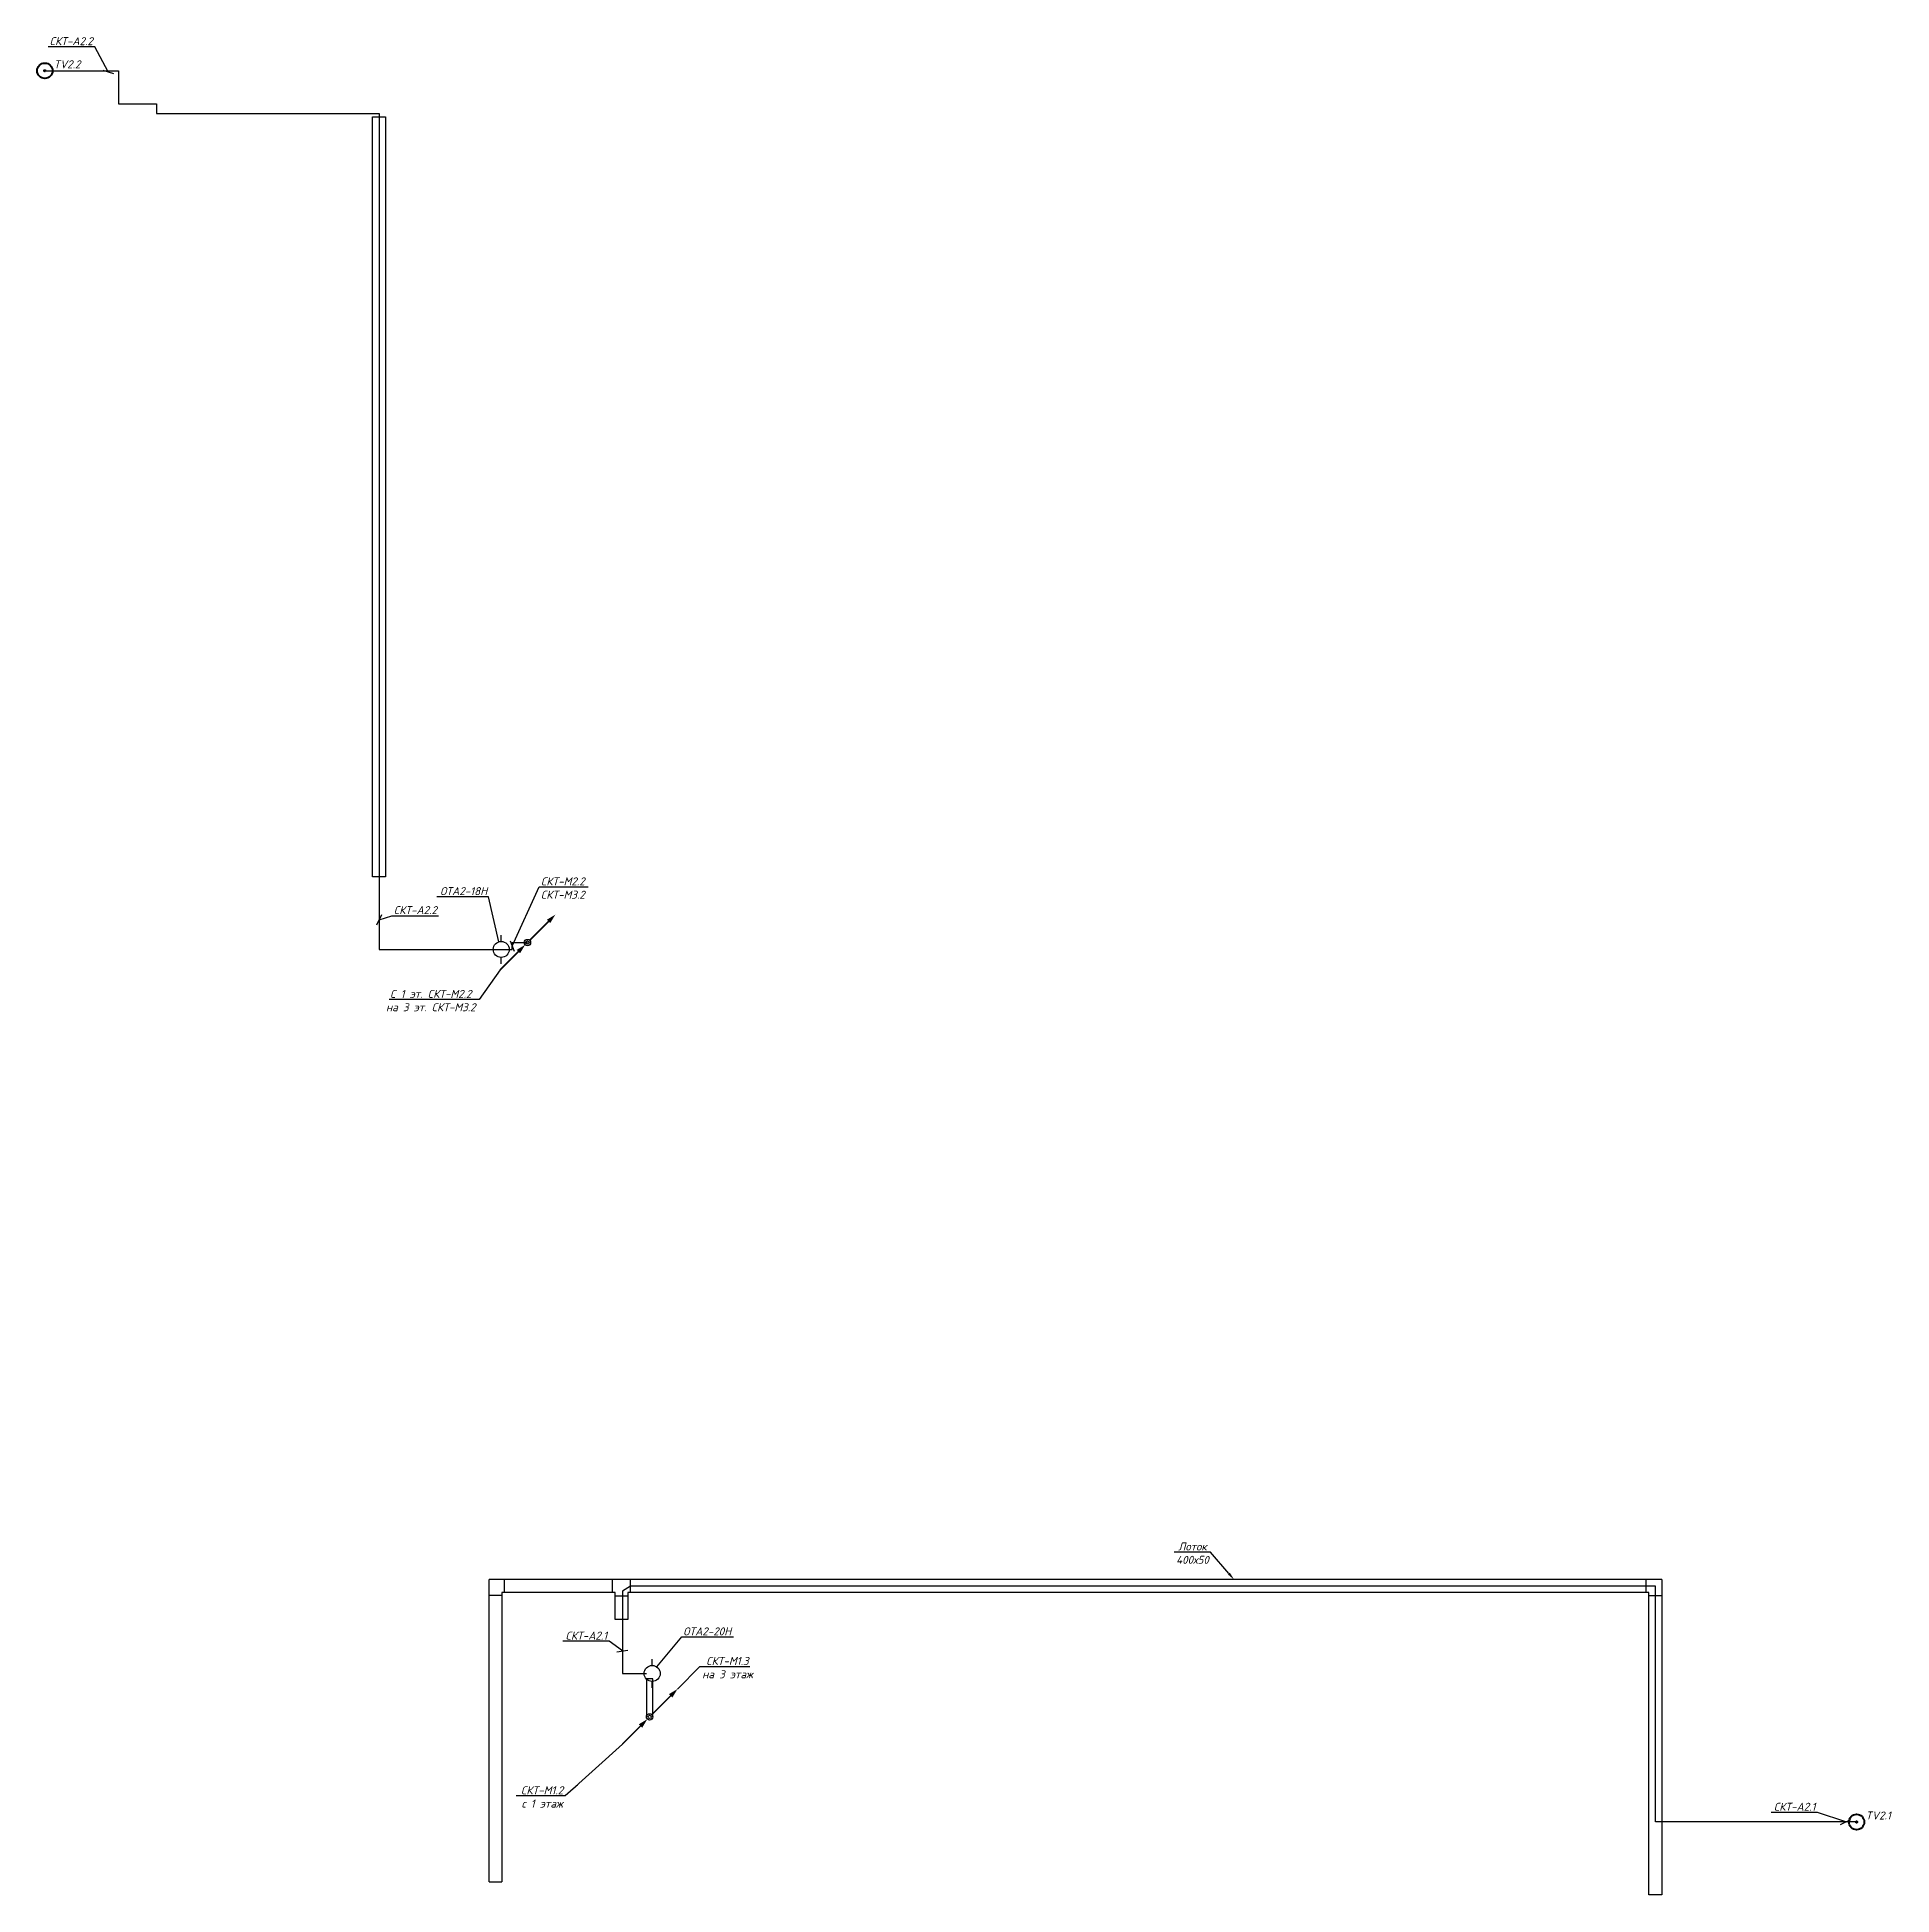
# Model space of a CAD drawing. Header units: millimetres. Extents: x 6978 to 1032874, y -121946 to 20667.
# Drawn here: x 444314 to 502284, y -121156 to -63108 of the extents above; entities that cross this region are included whole.
import ezdxf
from ezdxf import colors
from ezdxf.entities.mleader import LeaderData, LeaderLine
from ezdxf.math import Vec2, Vec3

# ---------------------------------------------------------------- set-up
doc = ezdxf.new("R2010")
doc.units = ezdxf.units.MM
doc.linetypes.add('$AUDIT_BAD_LTYPE2', pattern=[0, 0, 0])
doc.layers.get('Defpoints').update_dxf_attribs({"lineweight": 50, "true_color": 0xbeff1a})
for name, color, linetype, lineweight in [('РФ_Каб.Абонентский', 3, 'Continuous', 30), ('РФ_Каб.Магистраль', 1, 'Continuous', 30), ('РФ_ТШ', 8, 'Continuous', 30), ('СС Текст', 7, 'Continuous', 25), ('СС_СКК_Лоток', 54, 'Continuous', 30), ('ТВ. Абонентская', 3, 'Continuous', 30)]:
    doc.layers.add(name, color=color, linetype=linetype, lineweight=lineweight)
doc.layers.add('СОУЭ_Оборуд.', color=7, linetype='Continuous')
doc.styles.add('ISOCPEUR', font='isocpeui.ttf', dxfattribs={"height": 2.5})

# ---------------------------------------------------------------- blocks, each defined once
blk = doc.blocks.new('*U265')
at = {"color": 0, "const_width": 0.5}
for points in [[(0.71, 0.71), (6.59, 6.59)], [(-8.5, -8.5), (-2.83, -2.83)]]:
    blk.add_lwpolyline(points, dxfattribs=at)
at = {"color": 0}
for points in [[(8.71, 8.71, 0, 1.5, 0), (6.59, 6.59, 2, 2, 0)], [(-0.71, -0.71, 0, 1.5, 0), (-2.83, -2.83, 2, 2, 0)]]:
    blk.add_lwpolyline(points, format="xyseb", dxfattribs=at)
for radius in [1, 0.5]:
    blk.add_circle((0, 0), radius, dxfattribs=at)
blk = doc.blocks.new('*U261')
at = {"color": 0, "const_width": 0.5}
blk.add_lwpolyline([(0.71, 0.71), (6.59, 6.59)], dxfattribs=at)
at = {"color": 0}
blk.add_lwpolyline([(8.71, 8.71, 0, 1.5, 0), (6.59, 6.59, 2, 2, 0)], format="xyseb", dxfattribs=at)
for radius in [1, 0.5]:
    blk.add_circle((0, 0), radius, dxfattribs=at)
blk = doc.blocks.new('*U262')
at = {"color": 0}
blk.add_lwpolyline([(-0.71, -0.71, 0, 1.5, 0), (-2.83, -2.83, 2, 2, 0)], format="xyseb", dxfattribs=at)
at = {"color": 0, "const_width": 0.5}
blk.add_lwpolyline([(-8.5, -8.5), (-2.83, -2.83)], dxfattribs=at)
at = {"color": 0}
for radius in [1, 0.5]:
    blk.add_circle((0, 0), radius, dxfattribs=at)
blk = doc.blocks.new('2й этаж')
at = {"layer": 'СС_СКК_Лоток', "color": 0}
for p, q in [((454800, -89345), (454800, -65597)), ((454800, -65597), (455200, -65597)), ((455200, -65597), (455201, -89345)), ((455201, -89345), (454800, -89345)), ((458442, -120752), (458442, -111307)), ((495092, -111307), (458442, -111307)), ((458924, -111707), (458924, -111307)), ((462299, -111707), (462299, -111307)), ((462858, -111707), (462858, -111307)), ((494608, -111707), (494608, -111307)), ((495092, -111307), (495092, -121156)), ((458842, -111802), (458442, -111802)), ((462381, -111707), (458842, -111707)), ((458842, -111707), (458842, -120752)), ((462381, -112550), (462381, -111707)), ((462381, -111817), (462781, -111817)), ((467289, -111707), (462781, -111707)), ((462781, -111707), (462781, -112550)), ((494692, -111707), (467289, -111707)), ((494692, -121156), (494692, -111707)), ((494692, -111802), (495092, -111802)), ((462781, -112550), (462381, -112550)), ((458442, -120752), (458842, -120752)), ((495092, -121156), (494692, -121156))]:
    blk.add_line(p, q, dxfattribs=at)
blk = doc.blocks.new('_Oblique')
at = {"color": 0, "linetype": 'ByBlock', "lineweight": -2}
blk.add_line((-0.5, -0.5), (0.5, 0.5), dxfattribs=at)
blk = doc.blocks.new('_None')
blk = doc.blocks.new('A$C13B90458')
at = {"lineweight": 40}
for radius in [200, 18.8]:
    blk.add_circle((0, 0), radius, dxfattribs=at)
blk = doc.blocks.new('*U277')
at = {"color": 0, "lineweight": 30}
for p, q in [((0, 250), (0, 450)), ((0, -450), (0, -250))]:
    blk.add_line(p, q, dxfattribs=at)
at = {"color": 0, "linetype": '$AUDIT_BAD_LTYPE2', "lineweight": 30}
blk.add_circle((0, 0), 250, dxfattribs=at)

msp = doc.modelspace()

# ---------------------------------------------------------------- linework, layer by layer
at = {"layer": 'Defpoints'}
for p in [(0, 0), (0, 0), (0, -11682), (0, -11682)]:
    msp.add_ray(p, (1, 0), dxfattribs=at)
at = {"layer": 'РФ_Каб.Абонентский'}
for points in [[(444554, -64158), (446855, -64158), (446855, -65195), (448045, -65195), (448045, -65495), (455000, -65495), (455000, -91615), (458801, -91615)], [(501182, -118880), (494892, -118880), (494892, -111507), (462858, -111507), (462605, -111662), (462605, -114237), (463355, -114239)]]:
    msp.add_lwpolyline(points, dxfattribs=at)
at = {"layer": 'РФ_Каб.Магистраль'}
for points in [[(458801, -91615), (459160, -91615), (459160, -91400), (459638, -91400)], [(463557, -115594), (463557, -114405), (463357, -114405), (463357, -115596)]]:
    msp.add_lwpolyline(points, dxfattribs=at)

# ---------------------------------------------------------------- block references
at = {"layer": 'СС Текст', "color": 3}
for p in [(458819, -91614), (463537, -114239)]:
    msp.add_blockref('*U277', p, dxfattribs=at)
at = {"layer": 'СС_СКК_Лоток'}
msp.add_blockref('2й этаж', (0, 0), dxfattribs=at)
at = {"layer": 'СС_СКК_Лоток', "xscale": 100, "yscale": 100, "zscale": 100}
for name, p in [('*U265', (459638, -91400)), ('*U261', (463457, -115596)), ('*U262', (463457, -115596))]:
    msp.add_blockref(name, p, dxfattribs=at)
at = {"layer": 'ТВ. Абонентская', "lineweight": 30, "ltscale": 5, "xscale": 1.2, "yscale": 1.2, "zscale": 1.2}
for p in [(444554, -64158), (501182, -118880)]:
    msp.add_blockref('A$C13B90458', p, dxfattribs=at)

# ---------------------------------------------------------------- texts
at = {"layer": 'СОУЭ_Оборуд.', "char_height": 250, "width": 594.04, "attachment_point": 5, "style": 'ISOCPEUR'}
for s, insert in [('TV2.2', (445249, -63957)), ('TV2.1', (501857, -118677))]:
    msp.add_mtext(s, dxfattribs=dict(at, insert=insert))

# ---------------------------------------------------------------- leaders
at = {"layer": 'РФ_ТШ', "color": 7, "lineweight": 0}
ml = msp.add_multileader_mtext('Standard', dxfattribs=at)
ml.set_content('ОТА2-18Н', color=7, style='ISOCPEUR')
ml.set_leader_properties()
ml.set_arrow_properties(name='NONE')
ml.build(insert=Vec2(0, 0))
ml.multileader.update_dxf_attribs({"has_dogleg": 0, "text_left_attachment_type": 6, "text_right_attachment_type": 6, "dogleg_length": 100, "arrow_head_size": 250})
ctx = ml.context
ctx.base_point, ctx.char_height, ctx.arrow_head_size, ctx.landing_gap_size, ctx.plane_origin = Vec3(456873, -89968), 250, 250, 0, Vec3(464071, -92487)
ctx.left_attachment, ctx.right_attachment, ctx.text_align_type = 6, 6, 1
notes = []
notes.append((ctx, [(0, (1, 1, 0), (458519, -89968), (-1, 0), 100, [(0, [(458746, -91375)], 0, [])])]))
ctx.mtext.insert, ctx.mtext.width, ctx.mtext.alignment, ctx.mtext.flow_direction = Vec3(457646, -89668), 1991.2, 2, 5
ml = msp.add_multileader_mtext('Standard', dxfattribs=at)
ml.set_content('ОТА2-20Н', color=7, style='ISOCPEUR')
ml.set_leader_properties()
ml.set_arrow_properties(name='NONE')
ml.build(insert=Vec2(0, 0))
ml.multileader.update_dxf_attribs({"has_dogleg": 0, "text_left_attachment_type": 6, "text_right_attachment_type": 6, "dogleg_length": 100, "arrow_head_size": 250})
ctx = ml.context
ctx.base_point, ctx.char_height, ctx.arrow_head_size, ctx.landing_gap_size, ctx.plane_origin = Vec3(464463, -113099), 250, 250, 0, Vec3(471310, -115161)
ctx.left_attachment, ctx.right_attachment, ctx.text_align_type = 6, 6, 1
notes.append((ctx, [(1, (1, 1, 0), (464363, -113099), (1, 0), 100, [(0, [(463680, -114033)], 0, [])])]))
ctx.mtext.insert, ctx.mtext.width, ctx.mtext.alignment, ctx.mtext.flow_direction = Vec3(465258, -112799), 1991.2, 2, 5
at = {"layer": 'СС Текст', "color": 7, "lineweight": 0}
ml = msp.add_multileader_mtext('Standard', dxfattribs=at)
ml.set_content('{\\C256;СКТ-А2.2}', color=7, style='ISOCPEUR')
ml.set_leader_properties()
ml.set_arrow_properties(name='OBLIQUE')
ml.build(insert=Vec2(0, 0))
ml.multileader.update_dxf_attribs({"has_dogleg": 0, "text_left_attachment_type": 6, "text_right_attachment_type": 6, "dogleg_length": 100, "arrow_head_size": 250})
ctx = ml.context
ctx.base_point, ctx.char_height, ctx.arrow_head_size, ctx.landing_gap_size, ctx.plane_origin = Vec3(444645, -63409), 250, 250, 0, Vec3(457894, -66792)
ctx.left_attachment, ctx.right_attachment, ctx.text_align_type = 6, 6, 1
notes.append((ctx, [(0, (1, 1, 0), (446217, -63409), (-1, 0), 100, [(0, [(446536, -64195)], 0, [])])]))
ctx.mtext.insert, ctx.mtext.width, ctx.mtext.alignment, ctx.mtext.flow_direction = Vec3(445381, -63109), 1991.2, 2, 5
ml = msp.add_multileader_mtext('Standard', dxfattribs=at)
ml.set_content('{\\C256;СКТ-M2.2\\PСКТ-M3.2}', color=7, style='ISOCPEUR')
ml.set_leader_properties()
ml.set_arrow_properties(name='OBLIQUE')
ml.build(insert=Vec2(0, 0))
ml.multileader.update_dxf_attribs({"has_dogleg": 0, "text_left_attachment_type": 6, "text_right_attachment_type": 6, "dogleg_length": 100, "arrow_head_size": 250})
ctx = ml.context
ctx.base_point, ctx.char_height, ctx.arrow_head_size, ctx.landing_gap_size, ctx.plane_origin = Vec3(460009, -89663), 250, 250, 0, Vec3(468889, -96672)
ctx.left_attachment, ctx.right_attachment, ctx.text_align_type = 6, 6, 1
notes.append((ctx, [(1, (1, 1, 0), (459909, -89663), (1, 0), 100, [(0, [(459160, -91508)], 0, [])])]))
ctx.mtext.insert, ctx.mtext.width, ctx.mtext.alignment, ctx.mtext.flow_direction = Vec3(460745, -89363), 1991.2, 2, 5
ml = msp.add_multileader_mtext('Standard', dxfattribs=at)
ml.set_content('{\\C256;СКТ-А2.2}', color=7, style='ISOCPEUR')
ml.set_leader_properties()
ml.set_arrow_properties(name='OBLIQUE')
ml.build(insert=Vec2(0, 0))
ml.multileader.update_dxf_attribs({"has_dogleg": 0, "text_left_attachment_type": 6, "text_right_attachment_type": 6, "dogleg_length": 100, "arrow_head_size": 250})
ctx = ml.context
ctx.base_point, ctx.char_height, ctx.arrow_head_size, ctx.landing_gap_size, ctx.plane_origin = Vec3(455402, -90561), 250, 250, 0, Vec3(466314, -93773)
ctx.left_attachment, ctx.right_attachment, ctx.text_align_type = 6, 6, 1
notes.append((ctx, [(1, (1, 1, 0), (455302, -90561), (1, 0), 100, [(0, [(455000, -90695)], 0, [])])]))
ctx.mtext.insert, ctx.mtext.width, ctx.mtext.alignment, ctx.mtext.flow_direction = Vec3(456137, -90261), 1991.2, 2, 5
ml = msp.add_multileader_mtext('Standard', dxfattribs=at)
ml.set_content('{\\C256;С 1 эт. СКТ-M2.2\\Pна 3 эт. СКТ-M3.2}', color=7, style='ISOCPEUR')
ml.set_leader_properties()
ml.set_arrow_properties(name='NONE')
ml.build(insert=Vec2(0, 0))
ml.multileader.update_dxf_attribs({"has_dogleg": 0, "text_left_attachment_type": 6, "text_right_attachment_type": 6, "dogleg_length": 100, "arrow_head_size": 250})
ctx = ml.context
ctx.base_point, ctx.char_height, ctx.arrow_head_size, ctx.landing_gap_size, ctx.plane_origin = Vec3(455108, -93180), 250, 250, 0, Vec3(468025, -98992)
ctx.left_attachment, ctx.right_attachment, ctx.text_align_type = 6, 6, 1
notes.append((ctx, [(0, (1, 1, 0), (458228, -93180), (-1, 0), 100, [(0, [(458788, -92250)], 0, [])])]))
ctx.mtext.insert, ctx.mtext.width, ctx.mtext.alignment, ctx.mtext.flow_direction = Vec3(456618, -92880), 3554.77, 2, 5
ml = msp.add_multileader_mtext('Standard', dxfattribs=at)
ml.set_content('{\\C256;СКТ-А2.1}', color=7, style='ISOCPEUR')
ml.set_leader_properties()
ml.set_arrow_properties(name='OBLIQUE')
ml.build(insert=Vec2(0, 0))
ml.multileader.update_dxf_attribs({"has_dogleg": 0, "text_left_attachment_type": 6, "text_right_attachment_type": 6, "dogleg_length": 100, "arrow_head_size": 250})
ctx = ml.context
ctx.base_point, ctx.char_height, ctx.arrow_head_size, ctx.landing_gap_size, ctx.plane_origin = Vec3(460766, -113232), 250, 250, 0, Vec3(471792, -116299)
ctx.left_attachment, ctx.right_attachment, ctx.text_align_type = 6, 6, 1
notes.append((ctx, [(0, (1, 1, 0), (462297, -113232), (-1, 0), 100, [(0, [(462605, -113534)], 0, [])])]))
ctx.mtext.insert, ctx.mtext.width, ctx.mtext.alignment, ctx.mtext.flow_direction = Vec3(461482, -112932), 1991.2, 2, 5
ml = msp.add_multileader_mtext('Standard', dxfattribs=at)
ml.set_content('{\\C256;СКТ-А2.1}', color=7, style='ISOCPEUR')
ml.set_leader_properties()
ml.set_arrow_properties(name='OBLIQUE')
ml.build(insert=Vec2(0, 0))
ml.multileader.update_dxf_attribs({"has_dogleg": 0, "text_left_attachment_type": 6, "text_right_attachment_type": 6, "dogleg_length": 100, "arrow_head_size": 250})
ctx = ml.context
ctx.base_point, ctx.char_height, ctx.arrow_head_size, ctx.landing_gap_size, ctx.plane_origin = Vec3(498533, -118579), 250, 250, 0, Vec3(509783, -121645)
ctx.left_attachment, ctx.right_attachment, ctx.text_align_type = 6, 6, 1
notes.append((ctx, [(0, (1, 1, 0), (500064, -118579), (-1, 0), 100, [(0, [(500841, -118880)], 0, [])])]))
ctx.mtext.insert, ctx.mtext.width, ctx.mtext.alignment, ctx.mtext.flow_direction = Vec3(499248, -118279), 1991.2, 2, 5
at = {"layer": 'СС_СКК_Лоток', "color": 7}
ml = msp.add_multileader_mtext('Standard', dxfattribs=at)
ml.set_content('Лоток\\P400х50', color=7, style='ISOCPEUR')
ml.set_leader_properties()
ml.build(insert=Vec2(0, 0))
ml.multileader.update_dxf_attribs({"has_dogleg": 0, "text_left_attachment_type": 6, "text_right_attachment_type": 6, "dogleg_length": 100, "arrow_head_size": 250})
ctx = ml.context
ctx.base_point, ctx.char_height, ctx.arrow_head_size, ctx.landing_gap_size, ctx.plane_origin = Vec3(479864, -110446), 250, 250, 0, Vec3(485547, -112408)
ctx.left_attachment, ctx.right_attachment, ctx.text_align_type = 6, 6, 1
notes.append((ctx, [(0, (1, 1, 0), (481085, -110446), (-1, 0), 100, [(0, [(481726, -111307)], 0, [])])]))
ctx.mtext.insert, ctx.mtext.width, ctx.mtext.alignment, ctx.mtext.flow_direction = Vec3(480425, -110146), 2467.27, 2, 5
at = {"layer": 'СС_СКК_Лоток', "color": 7, "lineweight": 0}
ml = msp.add_multileader_mtext('Standard', dxfattribs=at)
ml.set_content('СКТ-M1.3\\Pна 3 этаж', color=7, style='ISOCPEUR')
ml.set_leader_properties()
ml.set_arrow_properties(name='NONE')
ml.build(insert=Vec2(0, 0))
ml.multileader.update_dxf_attribs({"has_dogleg": 0, "text_left_attachment_type": 6, "text_right_attachment_type": 6, "dogleg_length": 100, "arrow_head_size": 250})
ctx = ml.context
ctx.base_point, ctx.char_height, ctx.arrow_head_size, ctx.landing_gap_size, ctx.plane_origin = Vec3(465030, -114023), 250, 250, 0, Vec3(471877, -116555)
ctx.left_attachment, ctx.right_attachment, ctx.text_align_type = 6, 6, 1
notes.append((ctx, [(1, (1, 1, 0), (464930, -114023), (1, 0), 100, [(0, [(464327, -114725)], 0, [])])]))
ctx.mtext.insert, ctx.mtext.width, ctx.mtext.alignment, ctx.mtext.flow_direction = Vec3(465891, -113723), 1991.2, 2, 5
for ctx, leaders in notes:
    for number, flags, end, landing, length, lines in leaders:
        leader = LeaderData()
        leader.index, (leader.has_last_leader_line, leader.has_dogleg_vector, leader.attachment_direction) = number, flags
        leader.last_leader_point, leader.dogleg_vector, leader.dogleg_length = Vec3(end), Vec3(landing), length
        for number, points, colour, breaks in lines:
            line = LeaderLine()
            line.index, line.vertices, line.color, line.breaks = number, Vec3.list(points), colors.encode_raw_color(colour), breaks
            leader.lines.append(line)
        ctx.leaders.append(leader)

# ---------------------------------------------------------------- next in the draw order: leaders
ml = msp.add_multileader_mtext('Standard', dxfattribs=at)
ml.set_content('СКТ-M1.2\\Pс 1 этаж', color=7, style='ISOCPEUR')
ml.set_leader_properties()
ml.set_arrow_properties(name='NONE')
ml.build(insert=Vec2(0, 0))
ml.multileader.update_dxf_attribs({"has_dogleg": 0, "text_left_attachment_type": 6, "text_right_attachment_type": 6, "dogleg_length": 100, "arrow_head_size": 250})
ctx = ml.context
ctx.base_point, ctx.char_height, ctx.arrow_head_size, ctx.landing_gap_size, ctx.plane_origin = Vec3(459384, -118064), 250, 250, 0, Vec3(468740, -119819)
ctx.left_attachment, ctx.right_attachment, ctx.text_align_type = 6, 6, 1
notes = []
notes.append((ctx, [(0, (1, 1, 0), (460913, -118064), (-1, 0), 100, [(0, [(462607, -116446)], 0, [])])]))
ctx.mtext.insert, ctx.mtext.width, ctx.mtext.alignment, ctx.mtext.flow_direction = Vec3(460098, -117764), 1991.2, 2, 5
ctx.mtext.has_bg_fill, ctx.mtext.bg_color, ctx.mtext.bg_scale_factor, ctx.mtext.bg_transparency, ctx.mtext.use_window_bg_color = 1, -1027028792, 1.5, 0, 1
for ctx, leaders in notes:
    for number, flags, end, landing, length, lines in leaders:
        leader = LeaderData()
        leader.index, (leader.has_last_leader_line, leader.has_dogleg_vector, leader.attachment_direction) = number, flags
        leader.last_leader_point, leader.dogleg_vector, leader.dogleg_length = Vec3(end), Vec3(landing), length
        for number, points, colour, breaks in lines:
            line = LeaderLine()
            line.index, line.vertices, line.color, line.breaks = number, Vec3.list(points), colors.encode_raw_color(colour), breaks
            leader.lines.append(line)
        ctx.leaders.append(leader)

doc.saveas('drawing.dxf')
